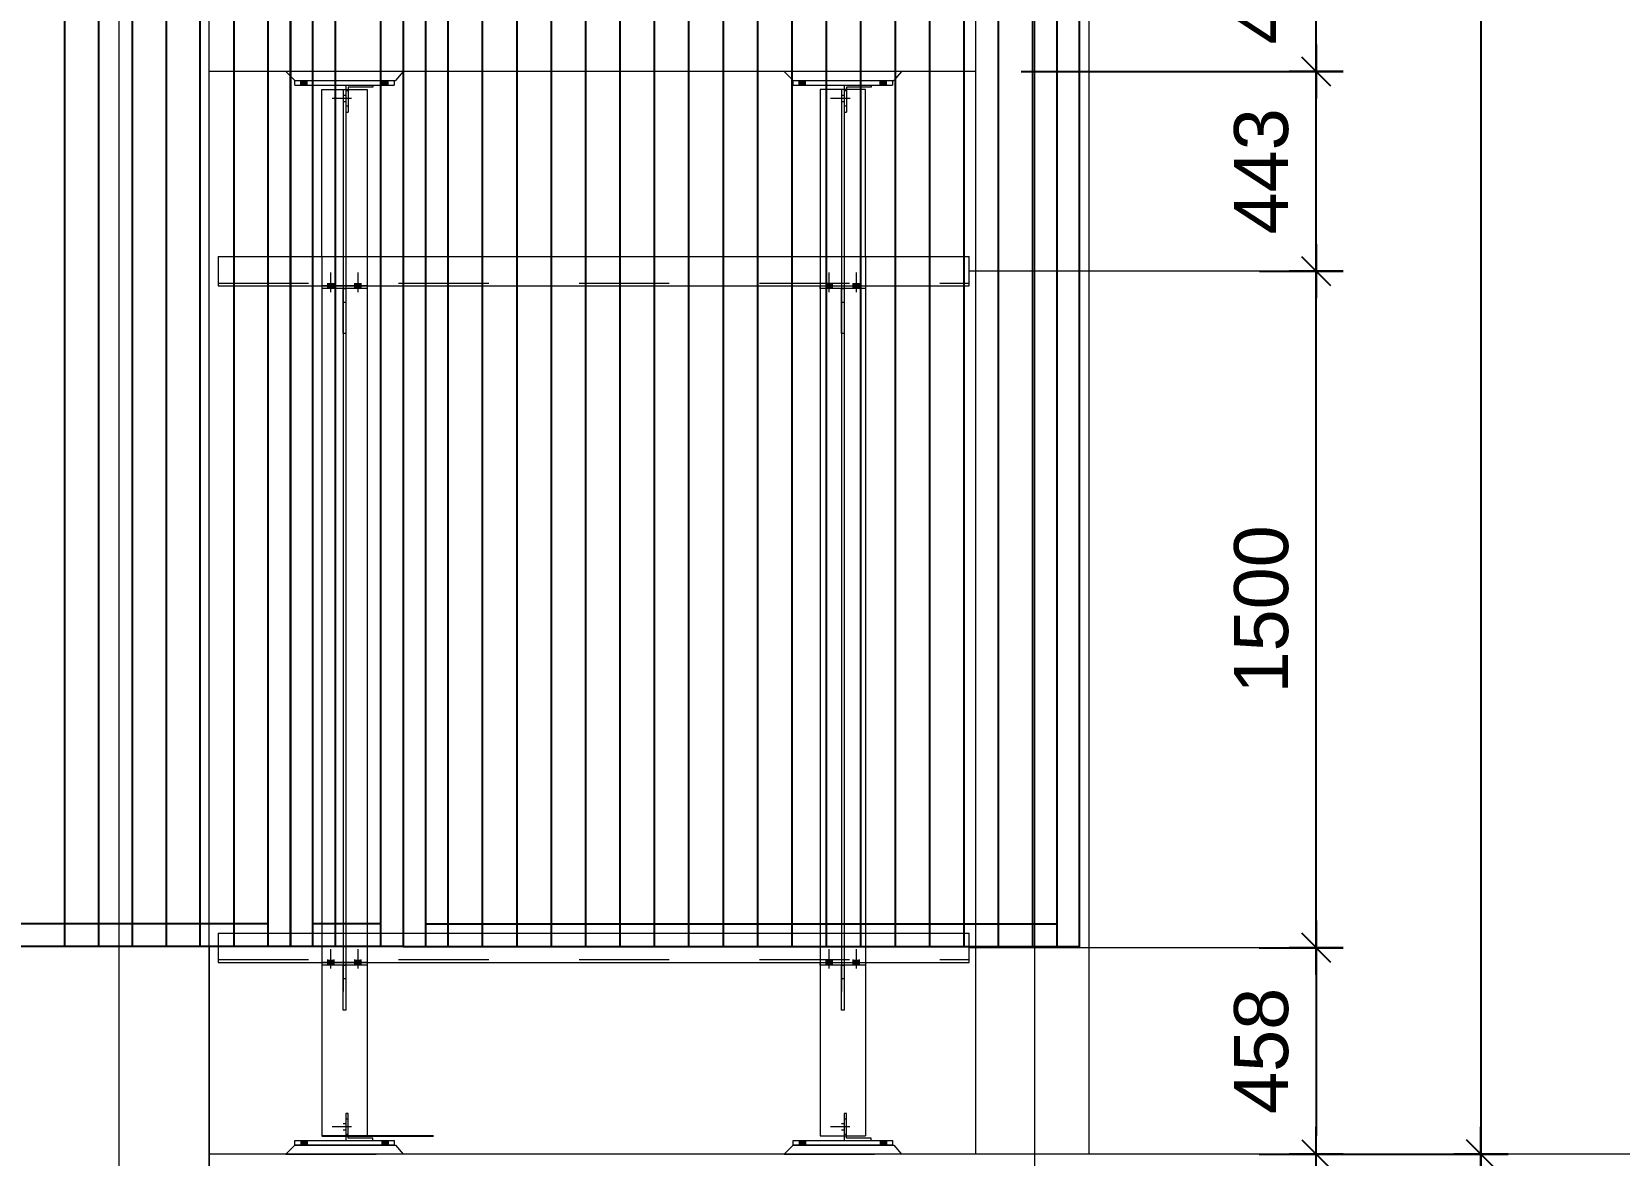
# Model space of a CAD drawing. Header units: millimetres. Extents: x 663313 to 1226001, y 1431724 to 1620898.
# Drawn here: x 663572.655 to 663576.175, y 1524735.875 to 1524738.366 of the extents above; entities that cross this region are included whole.
import ezdxf

# ---------------------------------------------------------------- set-up
doc = ezdxf.new("R2010")
doc.units = ezdxf.units.MM
for name, pattern in [('Grid Line', [22.225, 12.7, -3.175, 3.175, -3.175]), ('HIDDEN', [0.375, 0.25, -0.125]), ('XKITLINE00', [0]), ('XKITLINE02', [4, 2, -2])]:
    doc.linetypes.add(name, pattern=pattern)
doc.layers.get('Defpoints').update_dxf_attribs({"color": 140})
doc.layers.add('000 - 0_HIDE_OBJ_FRAMING_DEF_SUB', color=1, linetype='Continuous', plot=False)
for name, color, linetype in [('000 - D I M', 1, 'Continuous'), ('DIM', 1, 'Continuous'), ('VPORT', 250, 'Continuous')]:
    doc.layers.add(name, color=color, linetype=linetype)
for name, color, linetype, lineweight in [('A-GENM', 29, 'Continuous', 9), ('Bolt', 7, 'Continuous', 0), ('Part', 2, 'Continuous', 0), ('S-GRID', 1, 'Continuous', 9)]:
    doc.layers.add(name, color=color, linetype=linetype, lineweight=lineweight)
doc.styles.add('Arial', font='arial.ttf')
doc.dimstyles.new('Dim - 40 - Cen', dxfattribs={"dimscale": 0.04, "dimtxt": 3, "dimasz": 1, "dimexe": 0, "dimexo": 2.5, "dimgap": 1.5, "dimtad": 1, "dimdec": 0, "dimlfac": 1000, "dimzin": 1, "dimdsep": 46, "dimtxsty": 'Arial', "dimblk": 'CEN1', "dimcen": 0.09, "dimclrd": 1, "dimclre": 49, "dimclrt": 3, "dimadec": 0, "dimazin": 0, "dimtfac": 1, "dimtdec": 0, "dimtix": 1, "dimtofl": 0, "dimtmove": 2, "dimatfit": 3, "dimfxl": 1, "dimtfill": 1, "dimtfillclr": 256, "dimtolj": 1, "dimtzin": 0, "dimarcsym": 0})
doc.dimstyles.new('Dim - 40 - End', dxfattribs={"dimscale": 0.04, "dimtxt": 3, "dimasz": 1, "dimexe": 0, "dimexo": 2.5, "dimgap": 1.5, "dimtad": 1, "dimdec": 0, "dimlfac": 1000, "dimzin": 1, "dimdsep": 46, "dimtxsty": 'Arial', "dimblk": 'END', "dimcen": 0.09, "dimclrd": 1, "dimclre": 49, "dimclrt": 3, "dimadec": 0, "dimazin": 0, "dimtfac": 1, "dimtdec": 0, "dimtix": 1, "dimtofl": 0, "dimtmove": 2, "dimatfit": 3, "dimfxl": 1, "dimtfill": 1, "dimtfillclr": 256, "dimtolj": 1, "dimtzin": 0, "dimarcsym": 0})

# ---------------------------------------------------------------- blocks, each defined once
blk = doc.blocks.new('*A2493551')
at = {"layer": 'Part', "linetype": 'XKITLINE00', "lineweight": 0}
for p, q in [((242.379556, 90.984542), (242.379556, 90.334542)), ((242.379556, 90.984542), (259.029503, 90.984542)), ((259.029503, 90.334542), (259.029503, 90.984542)), ((242.379556, 90.334542), (259.029503, 90.334542))]:
    blk.add_line(p, q, dxfattribs=at)
at = {"layer": 'Part', "linetype": 'XKITLINE02', "lineweight": 0}
blk.add_line((242.379556, 90.394542), (259.029503, 90.394542), dxfattribs=at)
blk = doc.blocks.new('*A2494552')
at = {"layer": 'Bolt'}
for points in [[(244.35, 86.385), (244.35, 86.285), (244.21, 86.285), (244.21, 86.385)], [(246.15, 86.385), (246.15, 86.285), (246.01, 86.285), (246.01, 86.385)]]:
    blk.add_hatch(color=256, dxfattribs=at).paths.add_polyline_path(points, flags=17)
at = {"layer": 'Bolt', "linetype": 'XKITLINE00', "lineweight": 0}
for p, q in [((244.21, 86.385), (244.21, 86.285)), ((244.28, 86.385), (244.28, 86.285)), ((244.35, 86.385), (244.35, 86.285)), ((246.01, 86.385), (246.01, 86.285)), ((246.08, 86.385), (246.08, 86.285)), ((246.15, 86.385), (246.15, 86.285))]:
    blk.add_line(p, q, dxfattribs=at)
blk = doc.blocks.new('*A2495553')
at = {"layer": 'Part', "linetype": 'XKITLINE00', "lineweight": 0}
for p, q in [((244.079582, 86.284542), (243.879582, 86.084542)), ((244.079582, 86.284542), (246.309582, 86.284542)), ((246.309582, 86.284542), (246.479582, 86.084542))]:
    blk.add_line(p, q, dxfattribs=at)
at = {"layer": 'Part', "linetype": 'XKITLINE02', "lineweight": 0}
blk.add_line((243.879582, 86.084542), (246.479582, 86.084542), dxfattribs=at)
blk = doc.blocks.new('*A2496554')
at = {"layer": 'Part', "linetype": 'XKITLINE00', "lineweight": 0}
for p, q in [((244.079582, 86.384542), (246.279582, 86.384542)), ((244.079582, 86.284542), (244.079582, 86.384542)), ((246.279582, 86.284542), (244.079582, 86.284542)), ((246.279582, 86.384542), (246.279582, 86.284542))]:
    blk.add_line(p, q, dxfattribs=at)
blk = doc.blocks.new('*A2497555')
at = {"layer": 'Part', "linetype": 'XKITLINE00', "lineweight": 0}
for p, q in [((242.379556, 105.984542), (242.379556, 105.334542)), ((242.379556, 105.984542), (259.029503, 105.984542)), ((259.029503, 105.334542), (259.029503, 105.984542)), ((242.379556, 105.334542), (259.029503, 105.334542))]:
    blk.add_line(p, q, dxfattribs=at)
at = {"layer": 'Part', "linetype": 'XKITLINE02', "lineweight": 0}
blk.add_line((242.379556, 105.394542), (259.029503, 105.394542), dxfattribs=at)
blk = doc.blocks.new('*A2615618')
at = {"layer": 'Part', "linetype": 'XKITLINE00', "lineweight": 0}
for p, q in [((227.379714, 90.684542), (242.179714, 90.684542)), ((227.379714, 90.684542), (227.379714, 69.129411)), ((242.179714, 90.684542), (242.179714, 69.129411))]:
    blk.add_line(p, q, dxfattribs=at)
blk = doc.blocks.new('*A2965750')
at = {"layer": 'Bolt', "linetype": 'XKITLINE02', "lineweight": 0}
for p, q in [((245.338782, 86.684542), (244.909582, 86.684542)), ((245.209582, 86.754542), (245.149582, 86.754542)), ((245.209582, 86.614542), (245.149582, 86.614542)), ((245.259582, 86.854542), (245.209582, 86.854542)), ((245.259582, 86.514542), (245.209582, 86.514542))]:
    blk.add_line(p, q, dxfattribs=at)
blk = doc.blocks.new('*A2966751')
at = {"layer": 'Part', "linetype": 'XKITLINE02', "lineweight": 0}
for p, q in [((245.259582, 86.984542), (245.209582, 86.984542)), ((245.209582, 86.984542), (245.209582, 86.484542)), ((245.259582, 86.484542), (245.259582, 86.984542)), ((245.209582, 86.384542), (245.809582, 86.384542))]:
    blk.add_line(p, q, dxfattribs=at)
at = {"layer": 'Part', "linetype": 'XKITLINE00', "lineweight": 0}
for p, q in [((245.209582, 86.484542), (245.209582, 86.384542)), ((245.259582, 86.434542), (245.259582, 86.484542)), ((245.809582, 86.434542), (245.259582, 86.434542)), ((245.809582, 86.384542), (245.809582, 86.434542))]:
    blk.add_line(p, q, dxfattribs=at)
blk = doc.blocks.new('*A2967752')
at = {"layer": 'Part', "linetype": 'XKITLINE00', "lineweight": 0}
for p, q in [((244.679582, 90.334542), (244.679582, 90.274542)), ((245.679582, 90.274542), (244.679582, 90.274542)), ((245.679582, 90.334542), (245.679582, 90.274542))]:
    blk.add_line(p, q, dxfattribs=at)
at = {"layer": 'Part', "linetype": 'XKITLINE02', "lineweight": 0}
blk.add_line((245.679582, 90.334542), (244.679582, 90.334542), dxfattribs=at)
blk = doc.blocks.new('*A2968753')
at = {"layer": 'Part', "linetype": 'XKITLINE00', "lineweight": 0}
for p, q in [((245.149582, 90.274542), (245.209582, 90.274542)), ((245.149582, 89.274542), (245.149582, 90.274542)), ((245.209582, 90.274542), (245.209582, 89.274542)), ((245.149582, 89.974542), (245.209582, 89.974542)), ((245.209582, 89.274542), (245.149582, 89.274542))]:
    blk.add_line(p, q, dxfattribs=at)
blk = doc.blocks.new('*A2969754')
at = {"layer": 'Bolt'}
for points in [[(244.81, 90.335), (244.81, 90.395), (244.95, 90.395), (244.95, 90.335)], [(244.81, 90.275), (244.81, 90.335), (244.95, 90.335), (244.95, 90.275)], [(245.41, 90.335), (245.41, 90.395), (245.55, 90.395), (245.55, 90.335)], [(245.41, 90.275), (245.41, 90.335), (245.55, 90.335), (245.55, 90.275)]]:
    blk.add_hatch(color=256, dxfattribs=at).paths.add_polyline_path(points, flags=17)
at = {"layer": 'Bolt', "linetype": 'XKITLINE00', "lineweight": 0}
for p, q in [((244.88, 90.195), (244.88, 90.625)), ((245.48, 90.195), (245.48, 90.625)), ((244.81, 90.335), (244.81, 90.395)), ((244.81, 90.275), (244.81, 90.335)), ((244.95, 90.335), (244.95, 90.395)), ((244.95, 90.275), (244.95, 90.335)), ((245.41, 90.335), (245.41, 90.395)), ((245.41, 90.275), (245.41, 90.335)), ((245.55, 90.335), (245.55, 90.395)), ((245.55, 90.275), (245.55, 90.335))]:
    blk.add_line(p, q, dxfattribs=at)
blk = doc.blocks.new('*A2970755')
at = {"layer": 'Part', "linetype": 'XKITLINE00', "lineweight": 0}
for p, q in [((244.679582, 105.334542), (244.679582, 105.274542)), ((245.679582, 105.274542), (244.679582, 105.274542)), ((245.679582, 105.334542), (245.679582, 105.274542))]:
    blk.add_line(p, q, dxfattribs=at)
at = {"layer": 'Part', "linetype": 'XKITLINE02', "lineweight": 0}
blk.add_line((245.679582, 105.334542), (244.679582, 105.334542), dxfattribs=at)
blk = doc.blocks.new('*A2971756')
at = {"layer": 'Part', "linetype": 'XKITLINE00', "lineweight": 0}
for p, q in [((245.149582, 105.274542), (245.209582, 105.274542)), ((245.149582, 104.274542), (245.149582, 105.274542)), ((245.209582, 105.274542), (245.209582, 104.274542)), ((245.149582, 104.974542), (245.209582, 104.974542)), ((245.209582, 104.274542), (245.149582, 104.274542))]:
    blk.add_line(p, q, dxfattribs=at)
blk = doc.blocks.new('*A2972757')
at = {"layer": 'Bolt'}
for points in [[(244.81, 105.335), (244.81, 105.395), (244.95, 105.395), (244.95, 105.335)], [(244.81, 105.275), (244.81, 105.335), (244.95, 105.335), (244.95, 105.275)], [(245.41, 105.335), (245.41, 105.395), (245.55, 105.395), (245.55, 105.335)], [(245.41, 105.275), (245.41, 105.335), (245.55, 105.335), (245.55, 105.275)]]:
    blk.add_hatch(color=256, dxfattribs=at).paths.add_polyline_path(points, flags=17)
at = {"layer": 'Bolt', "linetype": 'XKITLINE00', "lineweight": 0}
for p, q in [((244.88, 105.195), (244.88, 105.625)), ((245.48, 105.195), (245.48, 105.625)), ((244.81, 105.335), (244.81, 105.395)), ((244.81, 105.275), (244.81, 105.335)), ((244.95, 105.335), (244.95, 105.395)), ((244.95, 105.275), (244.95, 105.335)), ((245.41, 105.335), (245.41, 105.395)), ((245.41, 105.275), (245.41, 105.335)), ((245.55, 105.335), (245.55, 105.395)), ((245.55, 105.275), (245.55, 105.335))]:
    blk.add_line(p, q, dxfattribs=at)
blk = doc.blocks.new('*A2974758')
at = {"layer": 'Part', "linetype": 'XKITLINE00', "lineweight": 0}
for p, q in [((255.128082, 86.384542), (257.328082, 86.384542)), ((255.128082, 86.284542), (255.128082, 86.384542)), ((257.328082, 86.284542), (255.128082, 86.284542)), ((257.328082, 86.384542), (257.328082, 86.284542))]:
    blk.add_line(p, q, dxfattribs=at)
blk = doc.blocks.new('*A2975759')
at = {"layer": 'Part', "linetype": 'XKITLINE00', "lineweight": 0}
for p, q in [((255.128082, 86.284542), (254.928082, 86.084542)), ((255.128082, 86.284542), (257.358082, 86.284542)), ((257.358082, 86.284542), (257.528082, 86.084542))]:
    blk.add_line(p, q, dxfattribs=at)
at = {"layer": 'Part', "linetype": 'XKITLINE02', "lineweight": 0}
blk.add_line((254.928082, 86.084542), (257.528082, 86.084542), dxfattribs=at)
blk = doc.blocks.new('*A2976760')
at = {"layer": 'Part', "linetype": 'XKITLINE02', "lineweight": 0}
for p, q in [((256.308082, 86.984542), (256.258082, 86.984542)), ((256.258082, 86.984542), (256.258082, 86.484542)), ((256.308082, 86.484542), (256.308082, 86.984542)), ((256.258082, 86.384542), (256.858082, 86.384542))]:
    blk.add_line(p, q, dxfattribs=at)
at = {"layer": 'Part', "linetype": 'XKITLINE00', "lineweight": 0}
for p, q in [((256.258082, 86.484542), (256.258082, 86.384542)), ((256.308082, 86.434542), (256.308082, 86.484542)), ((256.858082, 86.434542), (256.308082, 86.434542)), ((256.858082, 86.384542), (256.858082, 86.434542))]:
    blk.add_line(p, q, dxfattribs=at)
blk = doc.blocks.new('*A2977761')
at = {"layer": 'Bolt', "linetype": 'XKITLINE02', "lineweight": 0}
for p, q in [((256.387282, 86.684542), (255.958082, 86.684542)), ((256.258082, 86.754542), (256.198082, 86.754542)), ((256.258082, 86.614542), (256.198082, 86.614542)), ((256.308082, 86.854542), (256.258082, 86.854542)), ((256.308082, 86.514542), (256.258082, 86.514542))]:
    blk.add_line(p, q, dxfattribs=at)
blk = doc.blocks.new('*A2978762')
at = {"layer": 'Bolt'}
for points in [[(255.398, 86.385), (255.398, 86.285), (255.258, 86.285), (255.258, 86.385)], [(257.198, 86.385), (257.198, 86.285), (257.058, 86.285), (257.058, 86.385)]]:
    blk.add_hatch(color=256, dxfattribs=at).paths.add_polyline_path(points, flags=17)
at = {"layer": 'Bolt', "linetype": 'XKITLINE00', "lineweight": 0}
for p, q in [((255.258, 86.385), (255.258, 86.285)), ((255.328, 86.385), (255.328, 86.285)), ((255.398, 86.385), (255.398, 86.285)), ((257.058, 86.385), (257.058, 86.285)), ((257.128, 86.385), (257.128, 86.285)), ((257.198, 86.385), (257.198, 86.285))]:
    blk.add_line(p, q, dxfattribs=at)
blk = doc.blocks.new('*A2981763')
at = {"layer": 'Part', "linetype": 'XKITLINE00', "lineweight": 0}
for p, q in [((255.728082, 105.274542), (255.728082, 105.334542)), ((256.728082, 105.274542), (255.728082, 105.274542)), ((256.728082, 105.334542), (256.728082, 105.274542))]:
    blk.add_line(p, q, dxfattribs=at)
at = {"layer": 'Part', "linetype": 'XKITLINE02', "lineweight": 0}
blk.add_line((255.728082, 105.334542), (256.728082, 105.334542), dxfattribs=at)
blk = doc.blocks.new('*A2982764')
at = {"layer": 'Part', "linetype": 'XKITLINE00', "lineweight": 0}
for p, q in [((256.198082, 105.274542), (256.258082, 105.274542)), ((256.198082, 104.274542), (256.198082, 105.274542)), ((256.258082, 105.274542), (256.258082, 104.274542)), ((256.198082, 104.974542), (256.258082, 104.974542)), ((256.258082, 104.274542), (256.198082, 104.274542))]:
    blk.add_line(p, q, dxfattribs=at)
blk = doc.blocks.new('*A2983765')
at = {"layer": 'Bolt'}
for points in [[(255.858, 105.335), (255.858, 105.395), (255.998, 105.395), (255.998, 105.335)], [(255.858, 105.275), (255.858, 105.335), (255.998, 105.335), (255.998, 105.275)], [(256.458, 105.335), (256.458, 105.395), (256.598, 105.395), (256.598, 105.335)], [(256.458, 105.275), (256.458, 105.335), (256.598, 105.335), (256.598, 105.275)]]:
    blk.add_hatch(color=256, dxfattribs=at).paths.add_polyline_path(points, flags=17)
at = {"layer": 'Bolt', "linetype": 'XKITLINE00', "lineweight": 0}
for p, q in [((255.928, 105.195), (255.928, 105.625)), ((256.528, 105.195), (256.528, 105.625)), ((255.858, 105.335), (255.858, 105.395)), ((255.858, 105.275), (255.858, 105.335)), ((255.998, 105.335), (255.998, 105.395)), ((255.998, 105.275), (255.998, 105.335)), ((256.458, 105.335), (256.458, 105.395)), ((256.458, 105.275), (256.458, 105.335)), ((256.598, 105.335), (256.598, 105.395)), ((256.598, 105.275), (256.598, 105.335))]:
    blk.add_line(p, q, dxfattribs=at)
blk = doc.blocks.new('*A2984766')
at = {"layer": 'Part', "linetype": 'XKITLINE00', "lineweight": 0}
for p, q in [((255.728082, 90.274542), (255.728082, 90.334542)), ((256.728082, 90.274542), (255.728082, 90.274542)), ((256.728082, 90.334542), (256.728082, 90.274542))]:
    blk.add_line(p, q, dxfattribs=at)
at = {"layer": 'Part', "linetype": 'XKITLINE02', "lineweight": 0}
blk.add_line((255.728082, 90.334542), (256.728082, 90.334542), dxfattribs=at)
blk = doc.blocks.new('*A2985767')
at = {"layer": 'Part', "linetype": 'XKITLINE00', "lineweight": 0}
for p, q in [((256.198082, 90.274542), (256.258082, 90.274542)), ((256.198082, 89.274542), (256.198082, 90.274542)), ((256.258082, 90.274542), (256.258082, 89.274542)), ((256.198082, 89.974542), (256.258082, 89.974542)), ((256.258082, 89.274542), (256.198082, 89.274542))]:
    blk.add_line(p, q, dxfattribs=at)
blk = doc.blocks.new('*A2986768')
at = {"layer": 'Bolt'}
for points in [[(255.858, 90.335), (255.858, 90.395), (255.998, 90.395), (255.998, 90.335)], [(255.858, 90.275), (255.858, 90.335), (255.998, 90.335), (255.998, 90.275)], [(256.458, 90.335), (256.458, 90.395), (256.598, 90.395), (256.598, 90.335)], [(256.458, 90.275), (256.458, 90.335), (256.598, 90.335), (256.598, 90.275)]]:
    blk.add_hatch(color=256, dxfattribs=at).paths.add_polyline_path(points, flags=17)
at = {"layer": 'Bolt', "linetype": 'XKITLINE00', "lineweight": 0}
for p, q in [((255.928, 90.195), (255.928, 90.625)), ((256.528, 90.195), (256.528, 90.625)), ((255.858, 90.335), (255.858, 90.395)), ((255.858, 90.275), (255.858, 90.335)), ((255.998, 90.335), (255.998, 90.395)), ((255.998, 90.275), (255.998, 90.335)), ((256.458, 90.335), (256.458, 90.395)), ((256.458, 90.275), (256.458, 90.335)), ((256.598, 90.335), (256.598, 90.395)), ((256.598, 90.275), (256.598, 90.335))]:
    blk.add_line(p, q, dxfattribs=at)
blk = doc.blocks.new('GM_Louver Grill Vertical Z1 - Z Profile-20899003-ENT 4 ELE-2 sheet')
at = {"layer": '000 - 0_HIDE_OBJ_FRAMING_DEF_SUB'}
blk.add_line((-150989.205017, 106810), (-150989.205017, 115350), dxfattribs=at)
blk = doc.blocks.new('5')
at = {"layer": '000 - 0_HIDE_OBJ_FRAMING_DEF_SUB'}
for p, q in [((1845400.1, 115350), (1845400.1, 106810)), ((1845500.1, 106810), (1845500.1, 115350)), ((1845649.8, 115350), (1845649.8, 106810)), ((1845749.8, 115350), (1845749.8, 106810)), ((1847149.8, 106810), (1847149.8, 115350)), ((1845400.1, 106860), (1844000.1, 106860)), ((1845649.8, 106860), (1845500.1, 106860)), ((1845749.8, 106860), (1847149.8, 106860))]:
    blk.add_line(p, q, dxfattribs=at)
for points in [[(1843950.1, 115350), (1845450.1, 115350), (1845450.1, 106810), (1843950.1, 106810)], [(1845450.1, 115350), (1845699.8, 115350), (1845699.8, 106810), (1845450.1, 106810)], [(1847199.8, 115350), (1845699.8, 115350), (1845699.8, 106810), (1847199.8, 106810)]]:
    blk.add_lwpolyline(points, close=True, dxfattribs=at)
at = {"layer": 'A-GENM'}
for p in [(1995939.3, 0), (1996014.3, 0), (1996089.3, 0), (1996164.3, 0), (1996239.3, 0), (1996314.3, 0), (1996539.3, 0), (1996789, 0), (1996865.3, 0), (1996941.6, 0), (1997017.8, 0), (1997094.1, 0), (1997170.3, 0), (1997246.6, 0), (1997322.9, 0), (1997399.1, 0), (1997475.4, 0), (1997551.7, 0), (1997627.9, 0), (1997704.2, 0), (1997780.4, 0), (1997856.7, 0), (1997933, 0), (1998009.2, 0), (1998085.5, 0)]:
    blk.add_blockref('GM_Louver Grill Vertical Z1 - Z Profile-20899003-ENT 4 ELE-2 sheet', p, dxfattribs=at)
blk = doc.blocks.new('END')
at = {"color": 1}
for p, q in [((0, 1.5), (0, -1.5)), ((1.5, 0), (-1.5, 0))]:
    blk.add_line(p, q, dxfattribs=at)
at = {"color": 3}
blk.add_line((-0.795, -0.795), (0.795, 0.795), dxfattribs=at)
blk = doc.blocks.new('*D4234')
at = {"layer": '000 - D I M', "color": 49, "lineweight": -2, "transparency": 16777216}
for p, q in [((663575.3762, 1524736.3356), (663575.5027, 1524736.3356)), ((663575.3762, 1524735.8781), (663575.5027, 1524735.8781))]:
    blk.add_line(p, q, dxfattribs=at)
at = {"layer": '000 - D I M', "color": 1, "lineweight": -2, "transparency": 16777216}
blk.add_line((663575.5027, 1524736.2956), (663575.5027, 1524735.9181), dxfattribs=at)
at = {"layer": 'Defpoints', "color": 0, "transparency": 16777216}
for p in [(663575.2762, 1524736.3356), (663575.2762, 1524735.8781), (663575.5027, 1524735.8781)]:
    blk.add_point(p, dxfattribs=at)
at = {"layer": '000 - D I M', "color": 1, "lineweight": -2, "transparency": 16777216, "xscale": 0.04, "yscale": 0.04, "zscale": 0.04}
for p, rotation in [((663575.5027, 1524736.3356), 90), ((663575.5027, 1524735.8781), 270)]:
    blk.add_blockref('END', p, dxfattribs=dict(at, rotation=rotation))
at = {"layer": '000 - D I M', "color": 3, "transparency": 16777216, "insert": (663575.3815, 1524736.1068), "char_height": 0.12, "attachment_point": 5, "rotation": 90, "style": 'Arial', "bg_fill": 3, "box_fill_scale": 1.1, "bg_fill_color": 256, "bg_fill_true_color": 13158600, "bg_fill_transparency": 0}
blk.add_mtext('\\A1;458', dxfattribs=at)
blk = doc.blocks.new('*D4235')
at = {"layer": '000 - D I M', "color": 49, "lineweight": -2, "transparency": 16777216}
for p, q in [((663575.3769, 1524737.8356), (663575.5027, 1524737.8356)), ((663575.3769, 1524736.3356), (663575.5027, 1524736.3356))]:
    blk.add_line(p, q, dxfattribs=at)
at = {"layer": '000 - D I M', "color": 1, "lineweight": -2, "transparency": 16777216}
blk.add_line((663575.5027, 1524736.3756), (663575.5027, 1524737.7956), dxfattribs=at)
at = {"layer": 'Defpoints', "color": 0, "transparency": 16777216}
for p in [(663575.2769, 1524737.8356), (663575.5027, 1524737.8356), (663575.2769, 1524736.3356)]:
    blk.add_point(p, dxfattribs=at)
at = {"layer": '000 - D I M', "color": 1, "lineweight": -2, "transparency": 16777216, "xscale": 0.04, "yscale": 0.04, "zscale": 0.04}
for p, rotation in [((663575.5027, 1524737.8356), 90), ((663575.5027, 1524736.3356), 270)]:
    blk.add_blockref('END', p, dxfattribs=dict(at, rotation=rotation))
at = {"layer": '000 - D I M', "color": 3, "transparency": 16777216, "insert": (663575.3815, 1524737.0856), "char_height": 0.12, "attachment_point": 5, "rotation": 90, "style": 'Arial', "bg_fill": 3, "box_fill_scale": 1.1, "bg_fill_color": 256, "bg_fill_true_color": 13158600, "bg_fill_transparency": 0}
blk.add_mtext('\\A1;1500', dxfattribs=at)
blk = doc.blocks.new('*D4236')
at = {"layer": '000 - D I M', "color": 49, "lineweight": -2, "transparency": 16777216}
for p, q in [((663574.8485, 1524738.2781), (663575.5027, 1524738.2781)), ((663575.3769, 1524737.8356), (663575.5027, 1524737.8356))]:
    blk.add_line(p, q, dxfattribs=at)
at = {"layer": '000 - D I M', "color": 1, "lineweight": -2, "transparency": 16777216}
blk.add_line((663575.5027, 1524737.8756), (663575.5027, 1524738.2381), dxfattribs=at)
at = {"layer": 'Defpoints', "color": 0, "transparency": 16777216}
for p in [(663574.7485, 1524738.2781), (663575.5027, 1524738.2781), (663575.2769, 1524737.8356)]:
    blk.add_point(p, dxfattribs=at)
at = {"layer": '000 - D I M', "color": 1, "lineweight": -2, "transparency": 16777216, "xscale": 0.04, "yscale": 0.04, "zscale": 0.04}
for p, rotation in [((663575.5027, 1524738.2781), 90), ((663575.5027, 1524737.8356), 270)]:
    blk.add_blockref('END', p, dxfattribs=dict(at, rotation=rotation))
at = {"layer": '000 - D I M', "color": 3, "transparency": 16777216, "insert": (663575.3814, 1524738.0568), "char_height": 0.12, "attachment_point": 5, "rotation": 90, "style": 'Arial', "bg_fill": 3, "box_fill_scale": 1.1, "bg_fill_color": 256, "bg_fill_true_color": 13158600, "bg_fill_transparency": 0}
blk.add_mtext('\\A1;443', dxfattribs=at)
blk = doc.blocks.new('*D4244')
at = {"layer": '000 - D I M', "color": 49, "lineweight": -2, "transparency": 16777216}
for p, q in [((663575.4214, 1524744.5781), (663575.8681, 1524744.5781)), ((663575.4214, 1524735.8781), (663575.8681, 1524735.8781))]:
    blk.add_line(p, q, dxfattribs=at)
at = {"layer": '000 - D I M', "color": 1, "lineweight": -2, "transparency": 16777216}
blk.add_line((663575.8681, 1524744.5381), (663575.8681, 1524735.9181), dxfattribs=at)
at = {"layer": 'Defpoints', "color": 0, "transparency": 16777216}
for p in [(663575.3214, 1524744.5781), (663575.3214, 1524735.8781), (663575.8681, 1524735.8781)]:
    blk.add_point(p, dxfattribs=at)
at = {"layer": '000 - D I M', "color": 1, "lineweight": -2, "transparency": 16777216, "xscale": 0.04, "yscale": 0.04, "zscale": 0.04}
for p, rotation in [((663575.8681, 1524744.5781), 90), ((663575.8681, 1524735.8781), 270)]:
    blk.add_blockref('END', p, dxfattribs=dict(at, rotation=rotation))
at = {"layer": '000 - D I M', "color": 3, "transparency": 16777216, "insert": (663575.7468, 1524740.2281), "char_height": 0.12, "attachment_point": 5, "rotation": 90, "style": 'Arial', "bg_fill": 3, "box_fill_scale": 1.1, "bg_fill_color": 256, "bg_fill_true_color": 13158600, "bg_fill_transparency": 0}
blk.add_mtext('\\A1;8700', dxfattribs=at)
blk = doc.blocks.new('*D4245')
at = {"layer": '000 - D I M', "color": 49, "lineweight": -2, "transparency": 16777216}
for p, q in [((663575.5368, 1524735.8781), (663575.8681, 1524735.8781)), ((663575.5368, 1524735.3781), (663575.8681, 1524735.3781))]:
    blk.add_line(p, q, dxfattribs=at)
at = {"layer": '000 - D I M', "color": 1, "lineweight": -2, "transparency": 16777216}
blk.add_line((663575.8681, 1524735.8381), (663575.8681, 1524735.4181), dxfattribs=at)
at = {"layer": 'Defpoints', "color": 0, "transparency": 16777216}
for p in [(663575.4368, 1524735.8781), (663575.4368, 1524735.3781), (663575.8681, 1524735.3781)]:
    blk.add_point(p, dxfattribs=at)
at = {"layer": '000 - D I M', "color": 1, "lineweight": -2, "transparency": 16777216, "xscale": 0.04, "yscale": 0.04, "zscale": 0.04}
for p, rotation in [((663575.8681, 1524735.8781), 90), ((663575.8681, 1524735.3781), 270)]:
    blk.add_blockref('END', p, dxfattribs=dict(at, rotation=rotation))
at = {"layer": '000 - D I M', "color": 3, "transparency": 16777216, "insert": (663575.7468, 1524735.6281), "char_height": 0.12, "attachment_point": 5, "rotation": 90, "style": 'Arial', "bg_fill": 3, "box_fill_scale": 1.1, "bg_fill_color": 256, "bg_fill_true_color": 13158600, "bg_fill_transparency": 0}
blk.add_mtext('\\A1;500', dxfattribs=at)
blk = doc.blocks.new('CEN1')
at = {"color": 1}
for p, q in [((0, 1.5), (0, -1.5)), ((1.5, 0), (-1.5, 0))]:
    blk.add_line(p, q, dxfattribs=at)
at = {"color": 3}
blk.add_circle((0, 0), 0.75, dxfattribs=at)
blk = doc.blocks.new('*D4152')
at = {"layer": '000 - D I M', "color": 49, "lineweight": -2, "transparency": 16777216}
for p, q in [((663573.35, 1524735.7981), (663573.35, 1524735.5816)), ((663574.4548, 1524735.7981), (663574.4548, 1524735.5816))]:
    blk.add_line(p, q, dxfattribs=at)
at = {"layer": '000 - D I M', "color": 1, "lineweight": -2, "transparency": 16777216}
blk.add_line((663574.4148, 1524735.5816), (663573.39, 1524735.5816), dxfattribs=at)
at = {"layer": 'Defpoints', "color": 0, "transparency": 16777216}
for p in [(663573.35, 1524735.8981), (663574.4548, 1524735.8981), (663573.35, 1524735.5816)]:
    blk.add_point(p, dxfattribs=at)
at = {"layer": '000 - D I M', "color": 1, "lineweight": -2, "transparency": 16777216, "xscale": 0.04, "yscale": 0.04, "zscale": 0.04, "rotation": 180}
blk.add_blockref('CEN1', (663573.35, 1524735.5816), dxfattribs=at)
at = {"layer": '000 - D I M', "color": 1, "lineweight": -2, "transparency": 16777216, "xscale": 0.04, "yscale": 0.04, "zscale": 0.04}
blk.add_blockref('CEN1', (663574.4548, 1524735.5816), dxfattribs=at)
at = {"layer": '000 - D I M', "color": 3, "transparency": 16777216, "insert": (663573.9024, 1524735.7029), "char_height": 0.12, "attachment_point": 5, "style": 'Arial', "bg_fill": 3, "box_fill_scale": 1.1, "bg_fill_color": 256, "bg_fill_true_color": 13158600, "bg_fill_transparency": 0}
blk.add_mtext('\\A1;1105', dxfattribs=at)
blk = doc.blocks.new('*D4153')
at = {"layer": '000 - D I M', "color": 49, "lineweight": -2, "transparency": 16777216}
for p, q in [((663572.3498, 1524736.4481), (663572.3498, 1524735.5816)), ((663573.35, 1524735.7981), (663573.35, 1524735.5816))]:
    blk.add_line(p, q, dxfattribs=at)
at = {"layer": '000 - D I M', "color": 1, "lineweight": -2, "transparency": 16777216}
blk.add_line((663572.3898, 1524735.5816), (663573.31, 1524735.5816), dxfattribs=at)
at = {"layer": 'Defpoints', "color": 0, "transparency": 16777216}
for p in [(663572.3498, 1524736.5481), (663573.35, 1524735.8981), (663573.35, 1524735.5816)]:
    blk.add_point(p, dxfattribs=at)
at = {"layer": '000 - D I M', "color": 1, "lineweight": -2, "transparency": 16777216, "xscale": 0.04, "yscale": 0.04, "zscale": 0.04, "rotation": 180}
blk.add_blockref('CEN1', (663572.3498, 1524735.5816), dxfattribs=at)
at = {"layer": '000 - D I M', "color": 1, "lineweight": -2, "transparency": 16777216, "xscale": 0.04, "yscale": 0.04, "zscale": 0.04}
blk.add_blockref('CEN1', (663573.35, 1524735.5816), dxfattribs=at)
at = {"layer": '000 - D I M', "color": 3, "transparency": 16777216, "insert": (663572.8499, 1524735.7029), "char_height": 0.12, "attachment_point": 5, "style": 'Arial', "bg_fill": 3, "box_fill_scale": 1.1, "bg_fill_color": 256, "bg_fill_true_color": 13158600, "bg_fill_transparency": 0}
blk.add_mtext('\\A1;1000', dxfattribs=at)
blk = doc.blocks.new('*A2502558')
at = {"layer": 'Part', "linetype": 'XKITLINE00', "lineweight": 0}
for p, q in [((244.079582, 127.784542), (244.079582, 127.884542)), ((244.079582, 127.884542), (246.279582, 127.884542)), ((244.079582, 127.784542), (246.279582, 127.784542)), ((246.279582, 127.884542), (246.279582, 127.784542))]:
    blk.add_line(p, q, dxfattribs=at)
blk = doc.blocks.new('*A2503559')
at = {"layer": 'Part', "linetype": 'XKITLINE00', "lineweight": 0}
for p, q in [((243.879582, 128.084542), (244.079582, 127.884542)), ((244.079582, 127.884542), (246.309582, 127.884542)), ((246.479582, 128.084542), (246.309582, 127.884542))]:
    blk.add_line(p, q, dxfattribs=at)
at = {"layer": 'Part', "linetype": 'XKITLINE02', "lineweight": 0}
blk.add_line((246.479582, 128.084542), (243.879582, 128.084542), dxfattribs=at)
blk = doc.blocks.new('*A2504560')
at = {"layer": 'Bolt'}
for points in [[(244.35, 127.885), (244.35, 127.785), (244.21, 127.785), (244.21, 127.885)], [(246.15, 127.885), (246.15, 127.785), (246.01, 127.785), (246.01, 127.885)]]:
    blk.add_hatch(color=256, dxfattribs=at).paths.add_polyline_path(points, flags=17)
at = {"layer": 'Bolt', "linetype": 'XKITLINE00', "lineweight": 0}
for p, q in [((244.21, 127.785), (244.21, 127.885)), ((244.28, 127.785), (244.28, 127.885)), ((244.35, 127.785), (244.35, 127.885)), ((246.01, 127.785), (246.01, 127.885)), ((246.08, 127.785), (246.08, 127.885)), ((246.15, 127.785), (246.15, 127.885))]:
    blk.add_line(p, q, dxfattribs=at)
blk = doc.blocks.new('*A2910730')
at = {"layer": 'Part', "linetype": 'XKITLINE00', "lineweight": 0}
for p, q in [((245.209582, 127.784542), (245.209582, 127.684542)), ((245.809582, 127.784542), (245.809582, 127.734542)), ((245.809582, 127.734542), (245.259582, 127.734542)), ((245.259582, 127.734542), (245.259582, 127.684542))]:
    blk.add_line(p, q, dxfattribs=at)
at = {"layer": 'Part', "linetype": 'XKITLINE02', "lineweight": 0}
for p, q in [((245.209582, 127.784542), (245.809582, 127.784542)), ((245.209582, 127.684542), (245.209582, 127.184542)), ((245.259582, 127.684542), (245.259582, 127.184542)), ((245.209582, 127.184542), (245.259582, 127.184542))]:
    blk.add_line(p, q, dxfattribs=at)
blk = doc.blocks.new('*A2911731')
at = {"layer": 'Bolt', "linetype": 'XKITLINE02', "lineweight": 0}
for p, q in [((245.338782, 127.484542), (244.909582, 127.484542)), ((245.209582, 127.554542), (245.149582, 127.554542)), ((245.209582, 127.414542), (245.149582, 127.414542)), ((245.259582, 127.654542), (245.209582, 127.654542)), ((245.259582, 127.314542), (245.209582, 127.314542))]:
    blk.add_line(p, q, dxfattribs=at)
blk = doc.blocks.new('*D4481')
at = {"layer": '000 - D I M', "color": 49, "lineweight": -2, "transparency": 16777216}
for p, q in [((663574.8485, 1524738.6781), (663575.5027, 1524738.6781)), ((663574.8485, 1524738.2781), (663575.5027, 1524738.2781))]:
    blk.add_line(p, q, dxfattribs=at)
at = {"layer": '000 - D I M', "color": 1, "lineweight": -2, "transparency": 16777216}
blk.add_line((663575.5027, 1524738.3181), (663575.5027, 1524738.6381), dxfattribs=at)
at = {"layer": 'Defpoints', "color": 0, "transparency": 16777216}
for p in [(663574.7485, 1524738.6781), (663575.5027, 1524738.6781), (663574.7485, 1524738.2781)]:
    blk.add_point(p, dxfattribs=at)
at = {"layer": '000 - D I M', "color": 1, "lineweight": -2, "transparency": 16777216, "xscale": 0.04, "yscale": 0.04, "zscale": 0.04}
for p, rotation in [((663575.5027, 1524738.6781), 90), ((663575.5027, 1524738.2781), 270)]:
    blk.add_blockref('END', p, dxfattribs=dict(at, rotation=rotation))
at = {"layer": '000 - D I M', "color": 3, "transparency": 16777216, "insert": (663575.3815, 1524738.4781), "char_height": 0.12, "attachment_point": 5, "rotation": 90, "style": 'Arial', "bg_fill": 3, "box_fill_scale": 1.1, "bg_fill_color": 256, "bg_fill_true_color": 13158600, "bg_fill_transparency": 0}
blk.add_mtext('\\A1;400', dxfattribs=at)

msp = doc.modelspace()

# ---------------------------------------------------------------- hatches: boundary and pattern name
at = {"layer": 'VPORT'}
h = msp.add_hatch(dxfattribs=at)
h.set_pattern_fill('ANGLE', color=6)
h.set_pattern_definition([(235.288, (663627.358, 1524790.5456), (5.74185, -3.9776), [5.08, -1.905]), (325.288, (663627.358, 1524790.5456), (3.9776, 5.74185), [5.08, -1.905])])
h.paths.add_polyline_path([(663617.8537, 1524792.0691), (663619.0867, 1524791.215), (663617.3783, 1524788.7489), (663616.1453, 1524789.603)])
edge = h.paths.add_edge_path(flags=16)
edge.add_line((663617.5126, 1524790.4806), (663617.7194, 1524790.3374))
edge = h.paths.add_edge_path(flags=16)
edge.add_line((663617.5444, 1524790.3056), (663617.6876, 1524790.5124))
h.paths.add_polyline_path([(663612.4437, 1524784.2591), (663613.6767, 1524783.405), (663611.9683, 1524780.9389), (663610.7353, 1524781.793)])
edge = h.paths.add_edge_path(flags=16)
edge.add_line((663612.1026, 1524782.6706), (663612.3094, 1524782.5274))
edge = h.paths.add_edge_path(flags=16)
edge.add_line((663612.1344, 1524782.4956), (663612.2776, 1524782.7024))
h.paths.add_polyline_path([(663604.7567, 1524773.1621), (663605.9897, 1524772.308), (663604.2813, 1524769.8419), (663603.0483, 1524770.696)])
edge = h.paths.add_edge_path(flags=16)
edge.add_line((663604.4156, 1524771.5736), (663604.6224, 1524771.4304))
edge = h.paths.add_edge_path(flags=16)
edge.add_line((663604.4474, 1524771.3986), (663604.5906, 1524771.6054))
h.paths.add_polyline_path([(663599.8027, 1524766.0101), (663601.0357, 1524765.156), (663599.3273, 1524762.6899), (663598.0943, 1524763.544)])
edge = h.paths.add_edge_path(flags=16)
edge.add_line((663599.4616, 1524764.4216), (663599.6684, 1524764.2784))
edge = h.paths.add_edge_path(flags=16)
edge.add_line((663599.4934, 1524764.2466), (663599.6366, 1524764.4534))
h.paths.add_polyline_path([(663592.6837, 1524755.7351), (663593.9167, 1524754.881), (663592.2083, 1524752.4149), (663590.9753, 1524753.269)])
edge = h.paths.add_edge_path(flags=16)
edge.add_line((663592.3426, 1524754.1466), (663592.5494, 1524754.0034))
edge = h.paths.add_edge_path(flags=16)
edge.add_line((663592.3744, 1524753.9716), (663592.5176, 1524754.1784))
h.paths.add_polyline_path([(663585.2817, 1524745.0491), (663586.5147, 1524744.195), (663584.8063, 1524741.7289), (663583.5733, 1524742.583)])
edge = h.paths.add_edge_path(flags=16)
edge.add_line((663584.9406, 1524743.4606), (663585.1474, 1524743.3174))
edge = h.paths.add_edge_path(flags=16)
edge.add_line((663584.9724, 1524743.2856), (663585.1156, 1524743.4924))
h.paths.add_polyline_path([(663578.7897, 1524735.6781), (663580.0227, 1524734.824), (663578.3143, 1524732.3579), (663577.0813, 1524733.212)])
edge = h.paths.add_edge_path(flags=16)
edge.add_line((663578.4486, 1524734.0896), (663578.6554, 1524733.9464))
edge = h.paths.add_edge_path(flags=16)
edge.add_line((663578.4804, 1524733.9146), (663578.6236, 1524734.1214))
h.paths.add_polyline_path([(663572.2977, 1524726.3071), (663573.5307, 1524725.453), (663571.8223, 1524722.9869), (663570.5893, 1524723.841)])
edge = h.paths.add_edge_path(flags=16)
edge.add_line((663571.9566, 1524724.7186), (663572.1634, 1524724.5754))
edge = h.paths.add_edge_path(flags=16)
edge.add_line((663571.9884, 1524724.5436), (663572.1316, 1524724.7504))
h.paths.add_polyline_path([(663565.8057, 1524716.9351), (663567.0387, 1524716.081), (663565.3303, 1524713.6149), (663564.0973, 1524714.469)])
edge = h.paths.add_edge_path(flags=16)
edge.add_line((663565.4646, 1524715.3466), (663565.6714, 1524715.2034))
edge = h.paths.add_edge_path(flags=16)
edge.add_line((663565.4964, 1524715.1716), (663565.6396, 1524715.3784))
h.paths.add_polyline_path([(663559.3147, 1524707.5641), (663560.5477, 1524706.71), (663558.8393, 1524704.2439), (663557.6063, 1524705.098)])
edge = h.paths.add_edge_path(flags=16)
edge.add_line((663558.9736, 1524705.9756), (663559.1804, 1524705.8324))
edge = h.paths.add_edge_path(flags=16)
edge.add_line((663559.0054, 1524705.8006), (663559.1486, 1524706.0074))
h.paths.add_polyline_path([(663552.8227, 1524698.1931), (663554.0557, 1524697.339), (663552.3473, 1524694.8729), (663551.1143, 1524695.727)])
edge = h.paths.add_edge_path(flags=16)
edge.add_line((663552.4816, 1524696.6046), (663552.6884, 1524696.4614))
edge = h.paths.add_edge_path(flags=16)
edge.add_line((663552.5134, 1524696.4296), (663552.6566, 1524696.6364))
h.paths.add_polyline_path([(663546.3307, 1524688.8221), (663547.5637, 1524687.968), (663545.8553, 1524685.5019), (663544.6223, 1524686.356)])
edge = h.paths.add_edge_path(flags=16)
edge.add_line((663545.9896, 1524687.2336), (663546.1964, 1524687.0904))
edge = h.paths.add_edge_path(flags=16)
edge.add_line((663546.0214, 1524687.0586), (663546.1646, 1524687.2654))
h.paths.add_polyline_path([(663539.8387, 1524679.4511), (663541.0717, 1524678.597), (663539.3633, 1524676.1309), (663538.1303, 1524676.985)])
edge = h.paths.add_edge_path(flags=16)
edge.add_line((663539.4976, 1524677.8626), (663539.7044, 1524677.7194))
edge = h.paths.add_edge_path(flags=16)
edge.add_line((663539.5294, 1524677.6876), (663539.6726, 1524677.8944))
h.paths.add_polyline_path([(663533.3477, 1524670.0801), (663534.5807, 1524669.226), (663532.8723, 1524666.7599), (663531.6393, 1524667.614)])
edge = h.paths.add_edge_path(flags=16)
edge.add_line((663533.0066, 1524668.4916), (663533.2134, 1524668.3484))
edge = h.paths.add_edge_path(flags=16)
edge.add_line((663533.0384, 1524668.3166), (663533.1816, 1524668.5234))
h.paths.add_polyline_path([(663526.8557, 1524660.7091), (663528.0887, 1524659.855), (663526.3803, 1524657.3889), (663525.1473, 1524658.243)])
edge = h.paths.add_edge_path(flags=16)
edge.add_line((663526.5146, 1524659.1206), (663526.7214, 1524658.9774))
edge = h.paths.add_edge_path(flags=16)
edge.add_line((663526.5464, 1524658.9456), (663526.6896, 1524659.1524))
h.paths.add_polyline_path([(663520.3637, 1524651.3381), (663521.5967, 1524650.484), (663519.8883, 1524648.0179), (663518.6553, 1524648.872)])
edge = h.paths.add_edge_path(flags=16)
edge.add_line((663520.0226, 1524649.7496), (663520.2294, 1524649.6064))
edge = h.paths.add_edge_path(flags=16)
edge.add_line((663520.0544, 1524649.5746), (663520.1976, 1524649.7814))
h.paths.add_polyline_path([(663513.8717, 1524641.9671), (663515.1047, 1524641.113), (663513.3963, 1524638.6469), (663512.1633, 1524639.501)])
edge = h.paths.add_edge_path(flags=16)
edge.add_line((663513.5306, 1524640.3786), (663513.7374, 1524640.2354))
edge = h.paths.add_edge_path(flags=16)
edge.add_line((663513.5624, 1524640.2036), (663513.7056, 1524640.4104))
h.paths.add_polyline_path([(663507.3807, 1524632.5961), (663508.6137, 1524631.742), (663506.9053, 1524629.2759), (663505.6723, 1524630.13)])
edge = h.paths.add_edge_path(flags=16)
edge.add_line((663507.0396, 1524631.0076), (663507.2464, 1524630.8644))
edge = h.paths.add_edge_path(flags=16)
edge.add_line((663507.0714, 1524630.8326), (663507.2146, 1524631.0394))
h.paths.add_polyline_path([(663500.8887, 1524623.2251), (663502.1217, 1524622.371), (663500.4133, 1524619.9049), (663499.1803, 1524620.759)])
edge = h.paths.add_edge_path(flags=16)
edge.add_line((663500.5476, 1524621.6366), (663500.7544, 1524621.4934))
edge = h.paths.add_edge_path(flags=16)
edge.add_line((663500.5794, 1524621.4616), (663500.7226, 1524621.6684))
h.paths.add_polyline_path([(663494.3967, 1524613.8531), (663495.6297, 1524612.999), (663493.9213, 1524610.5329), (663492.6883, 1524611.387)])
edge = h.paths.add_edge_path(flags=16)
edge.add_line((663494.0556, 1524612.2646), (663494.2624, 1524612.1214))
edge = h.paths.add_edge_path(flags=16)
edge.add_line((663494.0874, 1524612.0896), (663494.2306, 1524612.2964))
h.paths.add_polyline_path([(663487.2787, 1524603.5781), (663488.5117, 1524602.724), (663486.8033, 1524600.2579), (663485.5703, 1524601.112)])
edge = h.paths.add_edge_path(flags=16)
edge.add_line((663486.9376, 1524601.9896), (663487.1444, 1524601.8464))
edge = h.paths.add_edge_path(flags=16)
edge.add_line((663486.9694, 1524601.8146), (663487.1126, 1524602.0214))
h.paths.add_polyline_path([(663481.4137, 1524595.1111), (663482.6467, 1524594.257), (663480.9383, 1524591.7909), (663479.7053, 1524592.645)])
edge = h.paths.add_edge_path(flags=16)
edge.add_line((663481.0726, 1524593.5226), (663481.2794, 1524593.3794))
edge = h.paths.add_edge_path(flags=16)
edge.add_line((663481.1044, 1524593.3476), (663481.2476, 1524593.5544))

# ---------------------------------------------------------------- linework, layer by layer
at = {"layer": 'Part', "linetype": 'XKITLINE02', "lineweight": 0}
for p, q in [((663573.3455, 1524738.2381), (663573.3455, 1524735.9181)), ((663573.3515, 1524738.2381), (663573.3515, 1524735.9181)), ((663574.4503, 1524738.2381), (663574.4503, 1524735.9181)), ((663574.4563, 1524738.2381), (663574.4563, 1524735.9181)), ((663573.2985, 1524737.8681), (663573.2985, 1524737.7971)), ((663573.3985, 1524737.8681), (663573.3985, 1524737.7971)), ((663574.4033, 1524737.8681), (663574.4033, 1524737.7971)), ((663574.5033, 1524737.8681), (663574.5033, 1524737.7971)), ((663573.2985, 1524736.3681), (663573.2985, 1524736.2971)), ((663573.3985, 1524736.3681), (663573.3985, 1524736.2971)), ((663574.4033, 1524736.3681), (663574.4033, 1524736.2971)), ((663574.5033, 1524736.3681), (663574.5033, 1524736.2971))]:
    msp.add_line(p, q, dxfattribs=at)
at = {"layer": 'Part', "linetype": 'XKITLINE00', "lineweight": 0}
for p, q in [((663573.2985, 1524737.7971), (663573.2985, 1524736.3681)), ((663573.3985, 1524737.7971), (663573.3985, 1524736.3681)), ((663574.4033, 1524737.7971), (663574.4033, 1524736.3681)), ((663574.5033, 1524737.7971), (663574.5033, 1524736.3681)), ((663573.2985, 1524736.2971), (663573.2985, 1524735.9181)), ((663573.3985, 1524736.2971), (663573.3985, 1524735.9181)), ((663574.4033, 1524736.2971), (663574.4033, 1524735.9181)), ((663574.5033, 1524736.2971), (663574.5033, 1524735.9181)), ((663573.2985, 1524735.9181), (663573.3985, 1524735.9181)), ((663574.4033, 1524735.9181), (663574.5033, 1524735.9181)), ((663576.9285, 1524735.8781), (663573.0485, 1524735.8781))]:
    msp.add_line(p, q, dxfattribs=at)
for points in [[(663573.2985, 1524737.8681), (663573.2985, 1524738.2381), (663573.3985, 1524738.2381), (663573.3985, 1524737.8681)], [(663574.5033, 1524737.8681), (663574.5033, 1524738.2381), (663574.4033, 1524738.2381), (663574.4033, 1524737.8681)]]:
    msp.add_lwpolyline(points, dxfattribs=at)
at = {"layer": 'S-GRID', "color": 251, "linetype": 'Grid Line'}
for p, q in [((663572.8485, 1524745.5142), (663572.8485, 1524734.0087)), ((663574.8785, 1524745.474), (663574.8785, 1524734.0087))]:
    msp.add_line(p, q, dxfattribs=at)
at = {"layer": 'S-GRID', "color": 4}
for p, q in [((663574.7485, 1524735.8781), (663574.7485, 1524744.1781)), ((663574.9985, 1524740.0781), (663574.9985, 1524735.8781))]:
    msp.add_line(p, q, dxfattribs=at)
at = {"layer": 'S-GRID', "color": 2}
msp.add_line((663574.7485, 1524738.2781), (663573.0485, 1524738.2781), dxfattribs=at)
at = {"layer": 'S-GRID', "color": 251, "linetype": 'HIDDEN', "ltscale": 10}
for p, q in [((663575.3798, 1524737.8356), (663574.7335, 1524737.8356)), ((663575.3798, 1524736.3356), (663574.7335, 1524736.3356))]:
    msp.add_line(p, q, dxfattribs=at)
at = {"layer": 'S-GRID', "color": 4}
msp.add_lwpolyline([(663573.0485, 1524734.1825), (663573.0485, 1524744.1781)], dxfattribs=at)

# ---------------------------------------------------------------- block references
at = {"xscale": 0.001, "yscale": 0.001, "zscale": 0.001}
msp.add_blockref('5', (661727.7786, 1524629.5281), dxfattribs=at)
at = {"lineweight": 0, "xscale": 0.1, "yscale": 0.1, "zscale": 0.1}
for name, p in [('*A2503559', (663548.8305, 1524725.4696)), ('*A2503559', (663549.9354, 1524725.4696)), ('*A2502558', (663548.8305, 1524725.4696)), ('*A2504560', (663548.8305, 1524725.4696)), ('*A2911731', (663548.8305, 1524725.4696)), ('*A2910730', (663548.8305, 1524725.4696)), ('*A2502558', (663549.9354, 1524725.4696)), ('*A2504560', (663549.9354, 1524725.4696)), ('*A2911731', (663549.9354, 1524725.4696)), ('*A2910730', (663549.9354, 1524725.4696)), ('*A2497555', (663548.8305, 1524727.2696)), ('*A2972757', (663548.8305, 1524727.2696)), ('*A2983765', (663548.8305, 1524727.2696)), ('*A2970755', (663548.8305, 1524727.2696)), ('*A2971756', (663548.8305, 1524727.2696)), ('*A2981763', (663548.8305, 1524727.2696)), ('*A2982764', (663548.8305, 1524727.2696)), ('*A2615618', (663548.8305, 1524727.2696)), ('*A2493551', (663548.8305, 1524727.2696)), ('*A2967752', (663548.8305, 1524727.2696)), ('*A2969754', (663548.8305, 1524727.2696)), ('*A2984766', (663548.8305, 1524727.2696)), ('*A2986768', (663548.8305, 1524727.2696)), ('*A2968753', (663548.8305, 1524727.2696)), ('*A2985767', (663548.8305, 1524727.2696)), ('*A2965750', (663548.8305, 1524727.2696)), ('*A2966751', (663548.8305, 1524727.2696)), ('*A2977761', (663548.8305, 1524727.2696)), ('*A2976760', (663548.8305, 1524727.2696)), ('*A2495553', (663548.8305, 1524727.2696)), ('*A2496554', (663548.8305, 1524727.2696)), ('*A2494552', (663548.8305, 1524727.2696)), ('*A2975759', (663548.8305, 1524727.2696)), ('*A2974758', (663548.8305, 1524727.2696)), ('*A2978762', (663548.8305, 1524727.2696))]:
    msp.add_blockref(name, p, dxfattribs=at)

# ---------------------------------------------------------------- next in the draw order: dimensions: what is measured, and where the dimension line sits
at = {"layer": '000 - D I M'}
dim = msp.add_linear_dim(base=(663575.502744128, 1524735.878051209), p1=(663575.2762095849, 1524736.335551209), p2=(663575.276209585, 1524735.878051209), angle=90, dimstyle='Dim - 40 - End', dxfattribs=at)
dim.commit()
dim.dimension.update_dxf_attribs({"geometry": '*D4234', "text_midpoint": (663575.3814753698, 1524736.106801209)})
dim = msp.add_linear_dim(base=(663573.35, 1524735.5816), p1=(663574.4548, 1524735.8981), p2=(663573.35, 1524735.8981), dimstyle='Dim - 40 - Cen', dxfattribs=at)
dim.commit()
dim.dimension.update_dxf_attribs({"geometry": '*D4152', "text_midpoint": (663573.9024, 1524735.7029)})

# ---------------------------------------------------------------- next in the draw order: dimensions: what is measured, and where the dimension line sits
dim = msp.add_linear_dim(base=(663575.5027, 1524737.8356), p1=(663575.2769, 1524736.3356), p2=(663575.2769, 1524737.8356), angle=90, dimstyle='Dim - 40 - End', dxfattribs=at)
dim.commit()
dim.dimension.update_dxf_attribs({"geometry": '*D4235', "text_midpoint": (663575.3815, 1524737.0856)})
dim = msp.add_linear_dim(base=(663573.35, 1524735.5816), p1=(663572.3498, 1524736.5481), p2=(663573.35, 1524735.8981), dimstyle='Dim - 40 - Cen', dxfattribs=at)
dim.commit()
dim.dimension.update_dxf_attribs({"geometry": '*D4153', "text_midpoint": (663572.8499, 1524735.7029)})

# ---------------------------------------------------------------- next in the draw order: linework, layer by layer
at = {"layer": 'DIM', "color": 1}
msp.add_line((663573.2985, 1524735.9181), (663573.546, 1524735.9181), dxfattribs=at)

# ---------------------------------------------------------------- next in the draw order: dimensions: what is measured, and where the dimension line sits
at = {"layer": '000 - D I M'}
dim = msp.add_linear_dim(base=(663575.5027441294, 1524738.2780512089), p1=(663575.2768793848, 1524737.835551209), p2=(663574.748457556, 1524738.2780512089), angle=90, dimstyle='Dim - 40 - End', dxfattribs=at)
dim.commit()
dim.dimension.update_dxf_attribs({"geometry": '*D4236', "text_midpoint": (663575.3814344435, 1524738.056801209)})

# ---------------------------------------------------------------- next in the draw order: dimensions: what is measured, and where the dimension line sits
dim = msp.add_linear_dim(base=(663575.8681, 1524735.8781), p1=(663575.3214, 1524744.5781), p2=(663575.3214, 1524735.8781), angle=90, dimstyle='Dim - 40 - End', dxfattribs=at)
dim.commit()
dim.dimension.update_dxf_attribs({"geometry": '*D4244', "text_midpoint": (663575.7468, 1524740.2281)})

# ---------------------------------------------------------------- next in the draw order: dimensions: what is measured, and where the dimension line sits
for base, p1, p2, picture, middle in [((663575.5027, 1524738.6781), (663574.7485, 1524738.2781), (663574.7485, 1524738.6781), '*D4481', (663575.3815, 1524738.4781)), ((663575.8681, 1524735.3781), (663575.4368, 1524735.8781), (663575.4368, 1524735.3781), '*D4245', (663575.7468, 1524735.6281))]:
    dim = msp.add_linear_dim(base=base, p1=p1, p2=p2, angle=90, dimstyle='Dim - 40 - End', dxfattribs=at)
    dim.commit()
    dim.dimension.update_dxf_attribs({"geometry": picture, "text_midpoint": middle})

doc.saveas('drawing.dxf')
